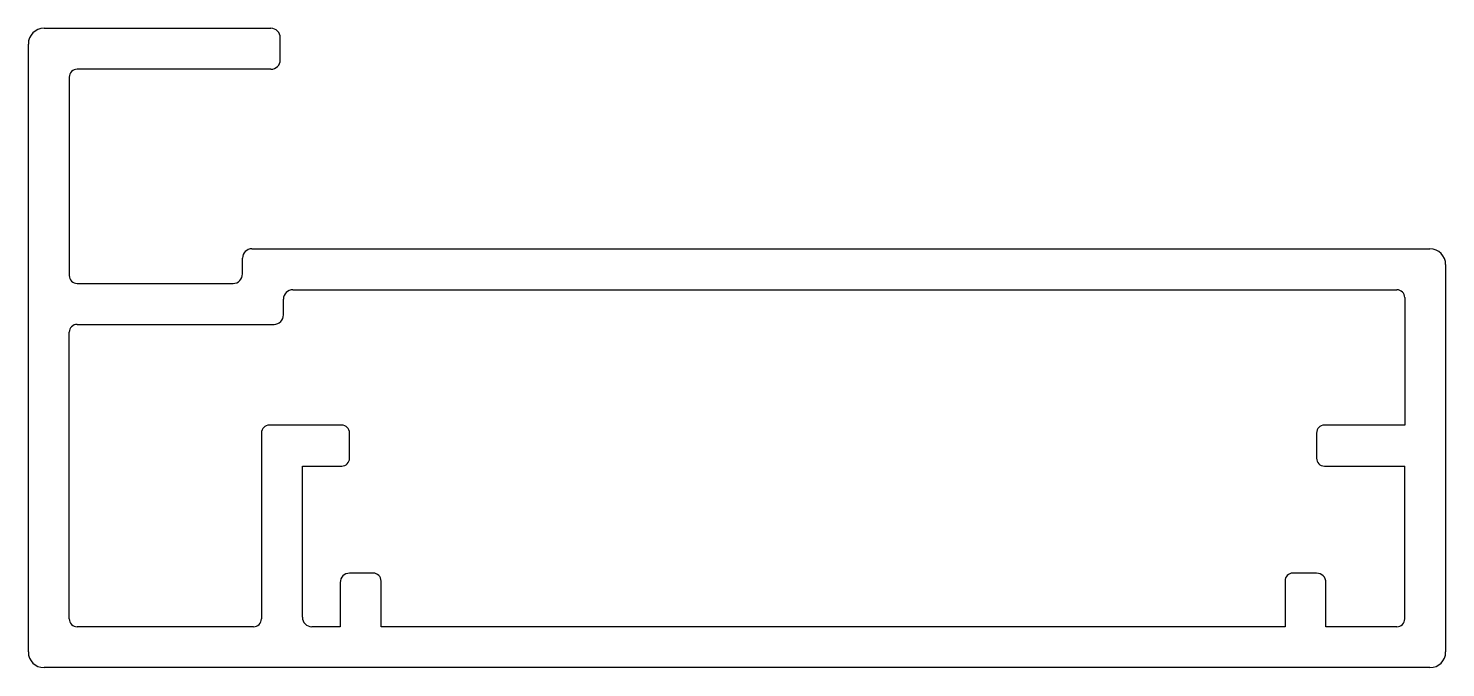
# Model space of a CAD drawing. Extents: x 1024.1 to 1069.1, y 590.6 to 610.9.
import ezdxf

# ---------------------------------------------------------------- set-up
doc = ezdxf.new("R2010")
doc.units = 0
doc.layers.add('MAß_1', color=5, linetype='CONTINUOUS')

msp = doc.modelspace()

# ---------------------------------------------------------------- linework, layer by layer
at = {"layer": 'MAß_1', "color": 0}
for p, q in [((1024.571, 610.869), (1031.771, 610.869)), ((1024.071, 591.069), (1024.071, 610.369)), ((1032.071, 609.869), (1032.071, 610.569)), ((1025.371, 609.319), (1025.371, 603.019)), ((1031.771, 609.569), (1025.621, 609.569)), ((1030.871, 603.069), (1030.871, 603.569)), ((1031.171, 603.869), (1068.571, 603.869)), ((1069.071, 603.369), (1069.071, 591.069)), ((1025.621, 602.769), (1030.571, 602.769)), ((1032.471, 602.569), (1067.521, 602.569)), ((1032.171, 601.769), (1032.171, 602.269)), ((1067.771, 602.319), (1067.771, 598.269)), ((1025.371, 592.119), (1025.371, 601.219)), ((1025.621, 601.469), (1031.871, 601.469)), ((1034.021, 598.269), (1031.721, 598.269)), ((1067.771, 598.269), (1065.221, 598.269)), ((1031.471, 598.019), (1031.471, 592.119)), ((1034.271, 597.219), (1034.271, 598.019)), ((1064.971, 598.019), (1064.971, 597.219)), ((1032.771, 592.169), (1032.771, 596.969)), ((1032.771, 596.969), (1034.021, 596.969)), ((1065.221, 596.969), (1067.771, 596.969)), ((1067.771, 592.119), (1067.771, 596.969)), ((1035.021, 593.569), (1034.271, 593.569)), ((1064.971, 593.569), (1064.221, 593.569)), ((1033.971, 593.269), (1033.971, 591.869)), ((1035.271, 591.869), (1035.271, 593.319)), ((1063.971, 593.319), (1063.971, 591.869)), ((1065.271, 591.869), (1065.271, 593.269)), ((1031.221, 591.869), (1025.621, 591.869)), ((1033.971, 591.869), (1033.071, 591.869)), ((1063.971, 591.869), (1035.271, 591.869)), ((1067.521, 591.869), (1065.271, 591.869)), ((1068.571, 590.569), (1024.571, 590.569))]:
    msp.add_line(p, q, dxfattribs=at)
for centre, radius, start, end in [((1024.571, 610.369), 0.5, 90, 180), ((1031.771, 610.569), 0.3, 0, 90), ((1031.771, 609.869), 0.3, 270, 0), ((1025.621, 609.319), 0.25, 90, 180), ((1031.171, 603.569), 0.3, 90, 180), ((1068.571, 603.369), 0.5, 0, 90), ((1025.621, 603.019), 0.25, 180, 270), ((1030.571, 603.069), 0.3, 270, 0), ((1032.471, 602.269), 0.3, 90, 180), ((1067.521, 602.319), 0.25, 0, 90), ((1031.871, 601.769), 0.3, 270, 0), ((1025.621, 601.219), 0.25, 90, 180), ((1031.721, 598.019), 0.25, 90, 180), ((1034.021, 598.019), 0.25, 0, 90), ((1065.221, 598.019), 0.25, 90, 180), ((1034.021, 597.219), 0.25, 270, 0), ((1065.221, 597.219), 0.25, 180, 270), ((1034.271, 593.269), 0.3, 90, 180), ((1035.021, 593.319), 0.25, 0, 90), ((1064.221, 593.319), 0.25, 90, 180), ((1064.971, 593.269), 0.3, 0, 90), ((1025.621, 592.119), 0.25, 180, 270), ((1031.221, 592.119), 0.25, 270, 0), ((1033.071, 592.169), 0.3, 180, 270), ((1067.521, 592.119), 0.25, 270, 360), ((1024.571, 591.069), 0.5, 180, 270), ((1068.571, 591.069), 0.5, 270, 0)]:
    msp.add_arc(centre, radius, start, end, dxfattribs=at)

doc.saveas('drawing.dxf')
